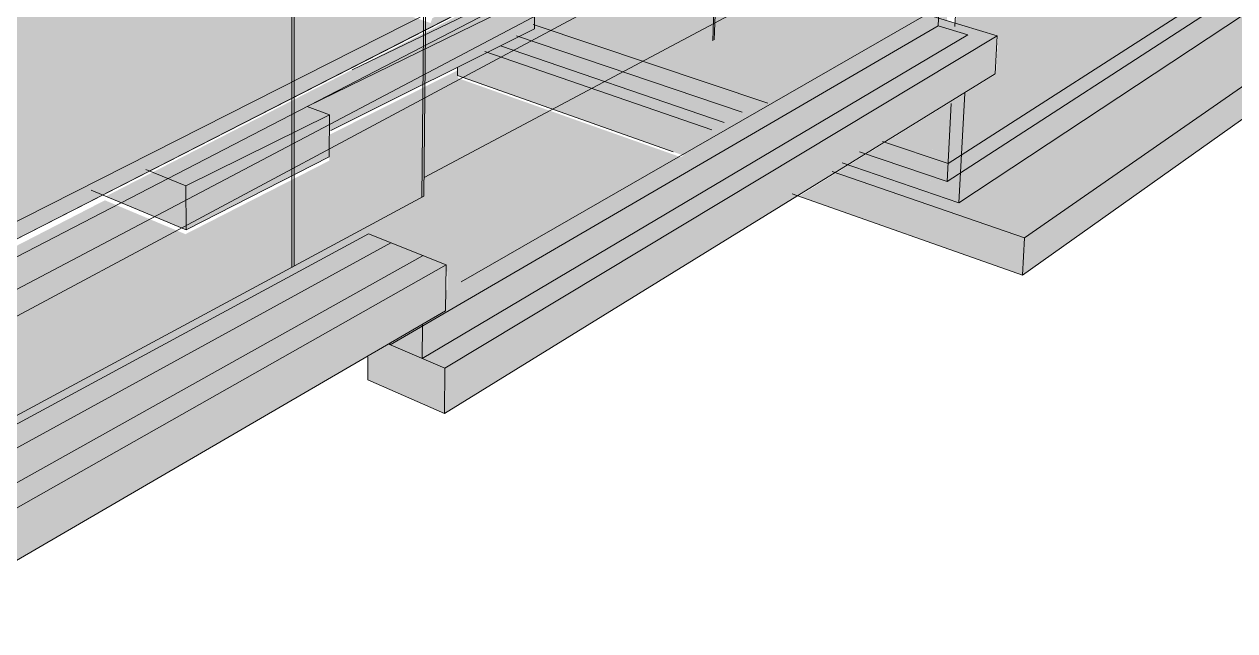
# Model space of a CAD drawing. Header units: inches. Extents: x -8026 to -8021, y -2777 to 2751.
# Drawn here: x -8023.187 to -8022.7571, y -863.4097 to -863.1943 of the extents above; entities that cross this region are included whole.
import ezdxf

# ---------------------------------------------------------------- set-up
doc = ezdxf.new("R2010")
doc.units = ezdxf.units.IN
doc.header["$MEASUREMENT"] = 0
for name, color, linetype, lineweight in [('A-DETL', 90, 'Continuous', 9), ('A-FLOR', 192, 'Continuous', 13), ('C-BLDG-PADS', 91, 'Continuous', 9), ('S-FNDN', 32, 'Continuous', 13)]:
    doc.layers.add(name, color=color, linetype=linetype, lineweight=lineweight)
for name, color, linetype, lineweight, transparency in [('A-WALL-PATT-1', 235, 'Continuous', 13, 0.4), ('A-WALL-PATT-3', 25, 'Continuous', 13, 0.4), ('C-BLDG-PADS-1', 91, 'Continuous', 9, 0.4), ('S-FNDN-2', 25, 'Continuous', 13, 0.4)]:
    doc.layers.add(name, color=color, linetype=linetype, lineweight=lineweight, transparency=transparency)

msp = doc.modelspace()

# ---------------------------------------------------------------- hatches: boundary and pattern name
at = {"layer": 'A-WALL-PATT-1'}
h = msp.add_hatch(color=256, dxfattribs=at)
h.paths.add_polyline_path([(-8023.05612, -863.20359), (-8023.04431, -863.19789), (-8023.0443, -863.19704), (-8023.05612, -863.2031), (-8023.05612, -863.20357)], flags=0)
h.paths.add_polyline_path([(-8023.01812, -863.18523), (-8023.01154, -863.18205), (-8023.01369, -863.18135), (-8023.0181, -863.1836)], flags=0)
h = msp.add_hatch(color=256, dxfattribs=at)
h.paths.add_polyline_path([(-8023.07282, -863.21166), (-8023.05612, -863.20357), (-8023.05612, -863.2031), (-8023.07245, -863.21147)], flags=0)
h.paths.add_polyline_path([(-8023.04431, -863.19789), (-8023.01812, -863.18523), (-8023.0181, -863.1836), (-8023.0443, -863.19704)], flags=0)
at = {"layer": 'A-WALL-PATT-3'}
h = msp.add_hatch(color=256, dxfattribs=at)
h.paths.add_polyline_path([(-8023.22197, -863.28715), (-8023.05625, -863.20228), (-8023.05615, -863.18927), (-8023.05234, -863.18748), (-8023.0514, -863.08758), (-8023.22652, -863.15322), (-8023.22197, -863.28715)], flags=0)
h.paths.add_polyline_path([(-8023.12949, -863.2673), (-8023.07866, -863.24146), (-8023.07865, -863.23954), (-8023.13003, -863.26707)], flags=0)
for points in [[(-8022.85504, -863.25773), (-8022.74663, -863.18607), (-8022.75627, -863.18337), (-8022.75002, -863.10584), (-8022.84561, -863.14641), (-8022.84854, -863.1965), (-8022.84111, -863.19876), (-8022.84191, -863.21211), (-8022.85283, -863.21884), (-8022.85475, -863.25277)], [(-8023.01216, -863.20394), (-8022.87359, -863.12968), (-8022.8803, -863.12788), (-8022.92449, -863.1497), (-8022.93282, -863.14729), (-8022.95714, -863.15913), (-8022.95761, -863.15905), (-8022.97494, -863.16754), (-8022.97449, -863.16758), (-8023.00722, -863.18351), (-8023.0074, -863.18341), (-8023.01547, -863.18759), (-8023.01547, -863.18778), (-8023.01162, -863.18617), (-8023.01172, -863.19189), (-8023.01264, -863.19227), (-8023.01173, -863.19258), (-8023.01178, -863.19552), (-8023.01207, -863.19566), (-8023.01178, -863.19566), (-8023.01183, -863.19899), (-8023.01785, -863.202), (-8023.01547, -863.20281)], [(-8022.9347, -863.23046), (-8022.86974, -863.19265), (-8022.86246, -863.19487), (-8022.85877, -863.13364), (-8022.87359, -863.12968), (-8023.01216, -863.20394), (-8022.9505, -863.22505)], [(-8023.04564, -863.31295), (-8022.84885, -863.19625), (-8022.85935, -863.19306), (-8022.86246, -863.19487), (-8022.86974, -863.19265), (-8022.9347, -863.23046), (-8022.97993, -863.21498), (-8022.99833, -863.22486), (-8022.95276, -863.24095), (-8023.03721, -863.28887), (-8023.03731, -863.29626), (-8023.04551, -863.30104), (-8023.04559, -863.30812)], [(-8023.04463, -863.25091), (-8022.99792, -863.22589), (-8023.02987, -863.21456), (-8023.04434, -863.22236), (-8023.04454, -863.24259)], [(-8022.85504, -863.25773), (-8022.85283, -863.21884), (-8022.85768, -863.22184), (-8022.85926, -863.2502), (-8022.8654, -863.25418), (-8022.85527, -863.25765)], [(-8023.22154, -863.35357), (-8023.0564, -863.26402), (-8023.05614, -863.22871), (-8023.07859, -863.24081), (-8023.0786, -863.24274), (-8023.12972, -863.26886), (-8023.13027, -863.26863), (-8023.2226, -863.31837), (-8023.22239, -863.32556)], [(-8023.0368, -863.29118), (-8022.9521, -863.24213), (-8022.99792, -863.22589), (-8023.04463, -863.25091), (-8023.0449, -863.27888), (-8023.03669, -863.28219), (-8023.03678, -863.28995)], [(-8022.8654, -863.25418), (-8022.86386, -863.22565), (-8022.8941, -863.24436), (-8022.86725, -863.25355)], [(-8023.22146, -863.35651), (-8023.06447, -863.271), (-8023.05648, -863.27422), (-8023.0564, -863.26402), (-8023.22154, -863.35357)], [(-8023.21937, -863.37365), (-8023.04528, -863.27647), (-8023.06468, -863.26871), (-8023.22007, -863.35274), (-8023.21939, -863.37304)]]:
    msp.add_hatch(color=256, dxfattribs=at).paths.add_polyline_path(points, flags=0)
h = msp.add_hatch(color=256, dxfattribs=at)
h.paths.add_polyline_path([(-8022.99833, -863.22486), (-8022.97993, -863.21498), (-8023.01216, -863.20394), (-8023.03012, -863.21364), (-8023.01547, -863.21881)], flags=0)
h.paths.add_polyline_path([(-8023.04448, -863.19626), (-8022.95597, -863.15093), (-8023.04205, -863.19215), (-8023.04268, -863.19391), (-8023.04445, -863.1933), (-8023.04448, -863.19626)], flags=0)
at = {"layer": 'C-BLDG-PADS-1'}
h = msp.add_hatch(color=256, dxfattribs=at)
h.paths.add_polyline_path([(-8023.3231, -863.26982), (-8023.3167, -863.26704), (-8023.34041, -863.2554), (-8023.34679, -863.25807), (-8023.32938, -863.26669)], flags=0)
h.paths.add_polyline_path([(-8023.13956, -863.26309), (-8023.05624, -863.21909), (-8023.05617, -863.20866), (-8023.15147, -863.25812)], flags=0)
h.paths.add_polyline_path([(-8023.41492, -863.22464), (-8023.41546, -863.21708), (-8023.42365, -863.22029), (-8023.41515, -863.22453)], flags=0)
h.paths.add_polyline_path([(-8023.04447, -863.21288), (-8023.01186, -863.19566), (-8023.01207, -863.19566), (-8023.01178, -863.19552), (-8023.01173, -863.19258), (-8023.01264, -863.19227), (-8023.01172, -863.19189), (-8023.01162, -863.18617), (-8023.01547, -863.18778), (-8023.01547, -863.18759), (-8023.04436, -863.20255), (-8023.04439, -863.20461)], flags=0)
h = msp.add_hatch(color=256, dxfattribs=at)
h.paths.add_polyline_path([(-8023.15147, -863.25812), (-8023.05617, -863.20866), (-8023.05612, -863.20359), (-8023.07282, -863.21166), (-8023.15796, -863.2554), (-8023.15599, -863.25623)], flags=0)
h.paths.add_polyline_path([(-8023.04436, -863.20255), (-8023.01243, -863.18601), (-8023.01337, -863.18601), (-8023.01521, -863.1869), (-8023.0152, -863.18601), (-8023.01814, -863.18601), (-8023.01812, -863.18523), (-8023.04431, -863.19789), (-8023.04435, -863.20108)], flags=0)
h = msp.add_hatch(color=256, dxfattribs=at)
h.paths.add_polyline_path([(-8023.13003, -863.26707), (-8023.07865, -863.23954), (-8023.07862, -863.23235), (-8023.05626, -863.22117), (-8023.05624, -863.21909), (-8023.13956, -863.26309)], flags=0)
h.paths.add_polyline_path([(-8023.04449, -863.21529), (-8023.03314, -863.20962), (-8023.03316, -863.21256), (-8023.03012, -863.21364), (-8023.01216, -863.20394), (-8023.01785, -863.20198), (-8023.01184, -863.19897), (-8023.01178, -863.19566), (-8023.01186, -863.19566), (-8023.04447, -863.21288)], flags=0)
msp.add_hatch(color=256, dxfattribs=at).paths.add_polyline_path([(-8023.05617, -863.20866), (-8023.04436, -863.20255), (-8023.04431, -863.19789), (-8023.05612, -863.20359), (-8023.05615, -863.20682)], flags=0)
h = msp.add_hatch(color=256, dxfattribs=at)
h.paths.add_polyline_path([(-8023.41492, -863.22464), (-8023.41365, -863.22465), (-8023.41113, -863.2237), (-8023.41113, -863.22349), (-8023.41089, -863.22361), (-8023.40268, -863.22052), (-8023.40268, -863.22034), (-8023.4022, -863.22035), (-8023.40185, -863.22021), (-8023.40241, -863.21195), (-8023.41546, -863.21708), (-8023.41492, -863.22464)], flags=0)
h.paths.add_polyline_path([(-8023.04745, -863.21445), (-8023.04447, -863.21288), (-8023.04436, -863.20255), (-8023.05617, -863.20868), (-8023.05191, -863.20661), (-8023.04745, -863.20662), (-8023.04745, -863.21425)], flags=0)
h = msp.add_hatch(color=256, dxfattribs=at)
h.paths.add_polyline_path([(-8023.23596, -863.32556), (-8023.23423, -863.32463), (-8023.23455, -863.31484), (-8023.23628, -863.31577)], flags=0)
h.paths.add_polyline_path([(-8023.2226, -863.31837), (-8023.13027, -863.26863), (-8023.13985, -863.26461), (-8023.20332, -863.29828), (-8023.20332, -863.30285), (-8023.21194, -863.30285), (-8023.22289, -863.30866), (-8023.22268, -863.31577)], flags=0)
h.paths.add_polyline_path([(-8023.07859, -863.24081), (-8023.05614, -863.22871), (-8023.0561, -863.22226), (-8023.07858, -863.23355), (-8023.07859, -863.23754)], flags=0)
h.paths.add_polyline_path([(-8023.04434, -863.22236), (-8023.02987, -863.21456), (-8023.03292, -863.21348), (-8023.03292, -863.21061), (-8023.04428, -863.21632), (-8023.04433, -863.22111)], flags=0)
h = msp.add_hatch(color=256, dxfattribs=at)
h.paths.add_polyline_path([(-8023.23628, -863.31577), (-8023.23455, -863.31484), (-8023.23494, -863.30285), (-8023.27172, -863.28509), (-8023.28187, -863.28983), (-8023.28199, -863.28699), (-8023.31849, -863.26917), (-8023.32496, -863.272), (-8023.23641, -863.31571)], flags=0)
h.paths.add_polyline_path([(-8023.22289, -863.30866), (-8023.13985, -863.26461), (-8023.15181, -863.25957), (-8023.22325, -863.29676), (-8023.22307, -863.30285)], flags=0)
h = msp.add_hatch(color=256, dxfattribs=at)
h.paths.add_polyline_path([(-8023.23494, -863.30285), (-8023.23515, -863.29641), (-8023.26858, -863.28044), (-8023.27175, -863.28199), (-8023.26846, -863.28357), (-8023.27172, -863.28509), (-8023.23515, -863.30275)], flags=0)
h.paths.add_polyline_path([(-8023.22325, -863.29676), (-8023.15181, -863.25957), (-8023.15834, -863.25683), (-8023.22344, -863.29038), (-8023.22326, -863.29641)], flags=0)
at = {"layer": 'S-FNDN'}
for points in [[(-8022.83174, -863.27012), (-8022.72105, -863.19324), (-8022.74663, -863.18607), (-8022.85504, -863.25773), (-8022.87766, -863.24999), (-8022.88204, -863.25277), (-8022.83251, -863.26985)], [(-8022.8325, -863.28341), (-8022.722, -863.20496), (-8022.72105, -863.19324), (-8022.83174, -863.27012)], [(-8023.03776, -863.33249), (-8022.84215, -863.2119), (-8022.84143, -863.1985), (-8023.03757, -863.31639)], [(-8022.88204, -863.25277), (-8022.87766, -863.24999), (-8022.8941, -863.24436), (-8022.89851, -863.24708), (-8022.88949, -863.2502)], [(-8022.88263, -863.26571), (-8022.88204, -863.25277), (-8022.89851, -863.24708), (-8022.91182, -863.2554), (-8022.89275, -863.26214)], [(-8022.8325, -863.28341), (-8022.83174, -863.27012), (-8022.88204, -863.25277), (-8022.88263, -863.26571), (-8022.84143, -863.28026)], [(-8023.20207, -863.37304), (-8023.03714, -863.27973), (-8023.04528, -863.27647), (-8023.21043, -863.36867)], [(-8023.20159, -863.39161), (-8023.03733, -863.2961), (-8023.03714, -863.27973), (-8023.20207, -863.37304), (-8023.20205, -863.37366)], [(-8023.03776, -863.33249), (-8023.03757, -863.31639), (-8023.0574, -863.30795), (-8023.06492, -863.3124), (-8023.06497, -863.32062), (-8023.04564, -863.32905)]]:
    msp.add_hatch(color=256, dxfattribs=at).paths.add_polyline_path(points, flags=0)
h = msp.add_hatch(color=256, dxfattribs=at)
h.paths.add_polyline_path([(-8023.03757, -863.31639), (-8022.84143, -863.1985), (-8022.84885, -863.19625), (-8023.04564, -863.31295), (-8023.04528, -863.31311)], flags=0)
h.paths.add_polyline_path([(-8023.05702, -863.30812), (-8023.05707, -863.30776), (-8023.0574, -863.30795)], flags=0)
at = {"layer": 'S-FNDN-2'}
for points in [[(-8022.84854, -863.1965), (-8022.84444, -863.12662), (-8022.85127, -863.12484), (-8022.85184, -863.13476), (-8022.85277, -863.13525), (-8022.85612, -863.1942), (-8022.85128, -863.19567)], [(-8023.05625, -863.20228), (-8023.04448, -863.19626), (-8023.04445, -863.1933), (-8023.05615, -863.18927), (-8023.05625, -863.20228)], [(-8023.05626, -863.22117), (-8023.04449, -863.21529), (-8023.04447, -863.21288), (-8023.04745, -863.21445), (-8023.04745, -863.20662), (-8023.05191, -863.20661), (-8023.05617, -863.20868), (-8023.05624, -863.21909)], [(-8023.05614, -863.22871), (-8023.04434, -863.22236), (-8023.04428, -863.21632), (-8023.0561, -863.22226), (-8023.05611, -863.22467)], [(-8023.0449, -863.27888), (-8023.04434, -863.22236), (-8023.05614, -863.22871), (-8023.05648, -863.27422), (-8023.04527, -863.27873)], [(-8023.04564, -863.31295), (-8023.04551, -863.30104), (-8023.05702, -863.30776), (-8023.05702, -863.30812)]]:
    msp.add_hatch(color=256, dxfattribs=at).paths.add_polyline_path(points, flags=0)
h = msp.add_hatch(color=256, dxfattribs=at)
h.paths.add_polyline_path([(-8022.8654, -863.25418), (-8022.85926, -863.2502), (-8022.85768, -863.22184), (-8022.86386, -863.22565), (-8022.86532, -863.25277)], flags=0)
h.paths.add_polyline_path([(-8022.86246, -863.19487), (-8022.85935, -863.19306), (-8022.85576, -863.13445), (-8022.85877, -863.13364), (-8022.86231, -863.19216)], flags=0)

# ---------------------------------------------------------------- linework, layer by layer
at = {"layer": 'A-DETL'}
for p, q in [((-8023.04413, -863.08446), (-8023.04579, -863.2558)), ((-8023.04339, -863.08418), (-8023.04508, -863.25542)), ((-8023.09199, -863.10237), (-8023.0919, -863.28062)), ((-8023.09118, -863.10207), (-8023.09112, -863.2802)), ((-8022.94072, -863.1449), (-8022.94249, -863.20022)), ((-8022.94013, -863.14462), (-8022.94192, -863.19991))]:
    msp.add_line(p, q, dxfattribs=at)
at = {"layer": 'A-FLOR'}
for p, q in [((-8023.23353, -863.29306), (-8022.85779, -863.10066)), ((-8022.85802, -863.10529), (-8023.23332, -863.29944))]:
    msp.add_line(p, q, dxfattribs=at)
at = {"layer": 'C-BLDG-PADS'}
for p, q in [((-8023.2346, -863.3121), (-8022.84727, -863.10798)), ((-8022.84763, -863.11495), (-8023.23429, -863.32179))]:
    msp.add_line(p, q, dxfattribs=at)
at = {"layer": 'S-FNDN'}
for p, q in [((-8023.23373, -863.28667), (-8022.85756, -863.09602)), ((-8022.85779, -863.10066), (-8023.23353, -863.29306)), ((-8022.85161, -863.09992), (-8022.85646, -863.19512)), ((-8022.86246, -863.19487), (-8022.85802, -863.10534)), ((-8022.84605, -863.14293), (-8023.04501, -863.24872)), ((-8022.85893, -863.24372), (-8022.73341, -863.16319)), ((-8022.73384, -863.16882), (-8022.85926, -863.2502)), ((-8023.07055, -863.21056), (-8023.01154, -863.18205)), ((-8023.08652, -863.2235), (-8023.00559, -863.184)), ((-8023.00559, -863.184), (-8023.00581, -863.19596)), ((-8022.85504, -863.25773), (-8022.74663, -863.18607)), ((-8022.86661, -863.19085), (-8023.03183, -863.28579)), ((-8022.86661, -863.19085), (-8022.84143, -863.1985)), ((-8022.86246, -863.19487), (-8023.05702, -863.30812)), ((-8023.00624, -863.19444), (-8022.92289, -863.22232)), ((-8022.86246, -863.19487), (-8022.85195, -863.19808)), ((-8022.83174, -863.27012), (-8022.72105, -863.19324)), ((-8023.00581, -863.19596), (-8023.07806, -863.23207)), ((-8023.04564, -863.31295), (-8022.85195, -863.19808)), ((-8023.03757, -863.31639), (-8022.84143, -863.1985)), ((-8022.93209, -863.22554), (-8023.01213, -863.19844)), ((-8022.84143, -863.1985), (-8022.84215, -863.2119)), ((-8023.0179, -863.20198), (-8022.93848, -863.22917)), ((-8023.02342, -863.204), (-8022.94276, -863.23182)), ((-8022.8325, -863.28341), (-8022.722, -863.20496)), ((-8023.03776, -863.33249), (-8022.84215, -863.2119)), ((-8023.03316, -863.21256), (-8023.03312, -863.20969)), ((-8023.03316, -863.21256), (-8022.95648, -863.23964)), ((-8022.85302, -863.21885), (-8022.85504, -863.25773)), ((-8023.07862, -863.22645), (-8023.08652, -863.2235)), ((-8022.85926, -863.2502), (-8022.85785, -863.22247)), ((-8023.07862, -863.22645), (-8023.12963, -863.25167)), ((-8023.07866, -863.24146), (-8023.07862, -863.22645)), ((-8022.88222, -863.23593), (-8022.85893, -863.24372)), ((-8023.12949, -863.2673), (-8023.07866, -863.24146)), ((-8022.85926, -863.2502), (-8022.8904, -863.23965)), ((-8023.14386, -863.24588), (-8023.12963, -863.25167)), ((-8022.90003, -863.24656), (-8022.83174, -863.27012)), ((-8022.89649, -863.24354), (-8022.85504, -863.25773)), ((-8023.04508, -863.25542), (-8023.22008, -863.3496)), ((-8023.16322, -863.25321), (-8023.12949, -863.2673)), ((-8023.12963, -863.25167), (-8023.12949, -863.2673)), ((-8022.8325, -863.28341), (-8022.91422, -863.25456)), ((-8023.05676, -863.27188), (-8023.23114, -863.36741)), ((-8023.06468, -863.26871), (-8023.23031, -863.35827)), ((-8023.06468, -863.26871), (-8023.03714, -863.27973)), ((-8022.83174, -863.27012), (-8022.8325, -863.28341)), ((-8023.23237, -863.38091), (-8023.04528, -863.27647)), ((-8023.23325, -863.39069), (-8023.03714, -863.27973)), ((-8023.03714, -863.27973), (-8023.03733, -863.2961)), ((-8023.23263, -863.40966), (-8023.03733, -863.2961)), ((-8023.04553, -863.301), (-8023.04564, -863.31295)), ((-8023.03757, -863.31639), (-8023.05751, -863.30791)), ((-8023.05702, -863.30812), (-8023.05702, -863.30776)), ((-8023.06492, -863.31241), (-8023.06497, -863.32062)), ((-8023.03776, -863.33249), (-8023.03757, -863.31639)), ((-8023.06497, -863.32062), (-8023.03776, -863.33249))]:
    msp.add_line(p, q, dxfattribs=at)

doc.saveas('drawing.dxf')
